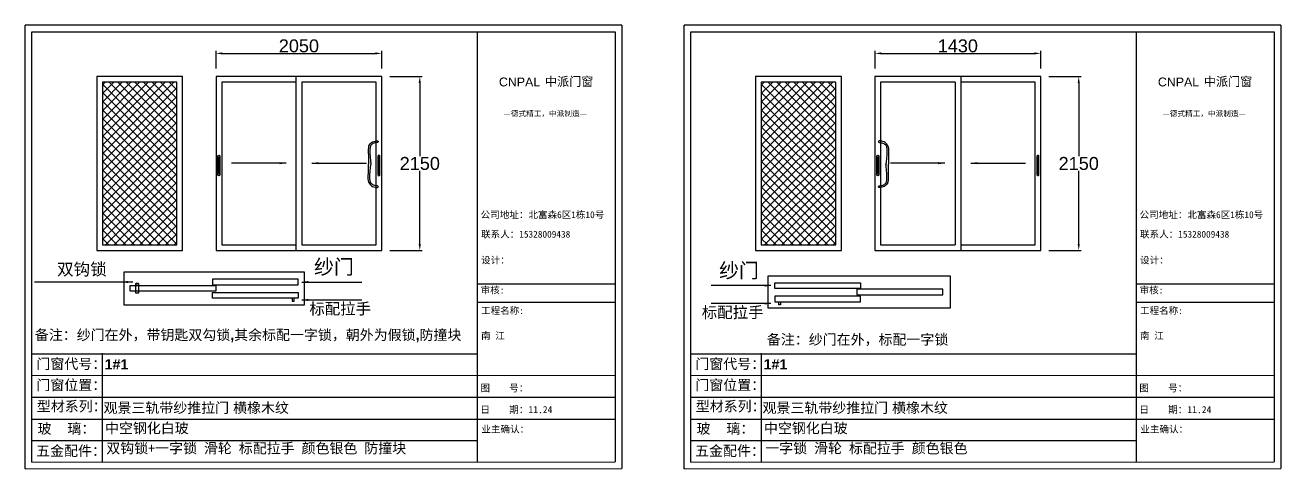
# Model space of a CAD drawing. Header units: inches. Extents: x -138455 to 599497, y -747149 to 13167.
# Drawn here: x 247748 to 263277, y -522642 to -517154 of the extents above; entities that cross this region are included whole.
import ezdxf

# ---------------------------------------------------------------- set-up
doc = ezdxf.new("R2010")
doc.units = ezdxf.units.IN
doc.header["$MEASUREMENT"] = 0
doc.header["$PDMODE"] = 35
doc.header["$PDSIZE"] = -3
doc.layers.add('0 @ 1', color=7, linetype='Continuous')
doc.styles.add('Annotative', font='arialbd.ttf')
doc.styles.add('MtXpl_', font='')
doc.styles.get("Standard").update_dxf_attribs({"font": 'arial.ttf'})
doc.styles.get('MtXpl_').set_extended_font_data('SimSun')
doc.dimstyles.get("Standard").update_dxf_attribs({"dimtxt": 80, "dimasz": 70, "dimexe": 40, "dimexo": 80, "dimgap": 0, "dimtad": 1, "dimtih": 1, "dimtoh": 1, "dimdec": 0, "dimzin": 0, "dimdsep": 46, "dimtxsty": 'Standard', "dimcen": 0.09, "dimadec": 0, "dimazin": 0, "dimtfac": 1, "dimtdec": 0, "dimtofl": 0, "dimtmove": 0, "dimatfit": 3, "dimfxl": 0, "dimtolj": 1, "dimtzin": 0, "dimarcsym": 0})

# ---------------------------------------------------------------- blocks, each defined once
blk = doc.blocks.new('*D2331')
at = {"color": 0, "lineweight": -2, "transparency": 16777216}
for p, q in [((250109, -517691), (250109, -517474)), ((250189, -517504), (252079, -517504)), ((252159, -517691), (252159, -517474))]:
    blk.add_line(p, q, dxfattribs=at)
at = {"color": 0, "transparency": 16777216}
for points in [[(250189, -517491), (250189, -517517), (250109, -517504)], [(252079, -517491), (252079, -517517), (252159, -517504)]]:
    blk.add_solid(points, dxfattribs=at)
at = {"layer": 'Defpoints', "color": 0, "transparency": 16777216}
for p in [(252159, -517504), (250109, -517791), (252159, -517791)]:
    blk.add_point(p, dxfattribs=at)
at = {"color": 0, "transparency": 16777216, "insert": (251134, -517412), "char_height": 160, "attachment_point": 5}
blk.add_mtext('\\A1;2050', dxfattribs=at)
blk = doc.blocks.new('*D2332')
at = {"color": 0, "lineweight": -2, "transparency": 16777216}
for p, q in [((252259, -517791), (252659, -517791)), ((252629, -517871), (252629, -518774)), ((252629, -519861), (252629, -518958)), ((252259, -519941), (252659, -519941))]:
    blk.add_line(p, q, dxfattribs=at)
at = {"color": 0, "transparency": 16777216}
for points in [[(252615, -517871), (252642, -517871), (252629, -517791)], [(252615, -519861), (252642, -519861), (252629, -519941)]]:
    blk.add_solid(points, dxfattribs=at)
at = {"layer": 'Defpoints', "color": 0, "transparency": 16777216}
for p in [(252159, -517791), (252159, -519941), (252629, -519941)]:
    blk.add_point(p, dxfattribs=at)
at = {"color": 0, "transparency": 16777216, "insert": (252629, -518866), "char_height": 160, "attachment_point": 5}
blk.add_mtext('\\A1;2150', dxfattribs=at)
blk = doc.blocks.new('123hhh')
for centre, radius, start, end in [((280706.3, -83231.5), 10, 16.4502, 30.1514), ((280724, -83285), 15, 176.7622, 183.2378), ((280706.3, -83338.5), 10, 329.8486, 343.5498)]:
    blk.add_arc(centre, radius, start, end)
for points, knots in [([(280691.5, -83211), (280688.9, -83210.6), (280685.3, -83210.1), (280685, -83215), (280689.9, -83216.5), (280695.6, -83216.9), (280703.8, -83219.4), (280710.5, -83226.2), (280712.5, -83239.1), (280711.7, -83253.6), (280710.7, -83267.6), (280709.5, -83277.4), (280709.2, -83282.1), (280709.1, -83284.2)], [0, 0, 0, 0, 6.082763, 8.582763, 11.318747, 19.461781, 26.725965, 36.438119, 46.233865, 64.642794, 80.276332, 88.205882, 94.390611, 94.390611, 94.390611, 94.390611]), ([(280714.9, -83226.5), (280712.4, -83222.1), (280706.8, -83213.8), (280697, -83212), (280691.5, -83211)], [0.93741, 0.93741, 0.93741, 0.93741, 13.606526, 29.417915, 29.417915, 29.417915, 29.417915]), ([(280715.8, -83228.7), (280716.2, -83230), (280717.4, -83234.2), (280716.8, -83248.6), (280716.7, -83266), (280716.7, -83280.5), (280716.7, -83285)], [1.197256, 1.197256, 1.197256, 1.197256, 5.358743, 14.155697, 44.084834, 57.684594, 57.684594, 57.684594, 57.684594]), ([(280691.5, -83359), (280688.9, -83359.4), (280685.3, -83359.9), (280685, -83355), (280689.9, -83353.5), (280695.6, -83353.1), (280703.8, -83350.6), (280710.5, -83343.8), (280712.5, -83330.9), (280711.7, -83316.4), (280710.7, -83302.4), (280709.5, -83292.6), (280709.2, -83287.9), (280709.1, -83285.8)], [0, 0, 0, 0, 6.082763, 8.582763, 11.318747, 19.461781, 26.725965, 36.438119, 46.233865, 64.642794, 80.276332, 88.205882, 94.390611, 94.390611, 94.390611, 94.390611]), ([(280715.8, -83341.3), (280716.2, -83340), (280717.4, -83335.8), (280716.8, -83321.4), (280716.7, -83304), (280716.7, -83289.5), (280716.7, -83285)], [1.197256, 1.197256, 1.197256, 1.197256, 5.358743, 14.155697, 44.084834, 57.684594, 57.684594, 57.684594, 57.684594]), ([(280714.9, -83343.5), (280712.4, -83347.9), (280706.8, -83356.2), (280697, -83358), (280691.5, -83359)], [0.93741, 0.93741, 0.93741, 0.93741, 13.606526, 29.417915, 29.417915, 29.417915, 29.417915])]:
    blk.add_open_spline(points, degree=3, knots=knots)
blk = doc.blocks.new('*D2333')
at = {"color": 0, "lineweight": -2, "transparency": 16777216}
for p, q in [((258258, -517691), (258258, -517474)), ((258338, -517504), (260228, -517504)), ((260308, -517691), (260308, -517474))]:
    blk.add_line(p, q, dxfattribs=at)
at = {"color": 0, "transparency": 16777216}
for points in [[(258338, -517491), (258338, -517517), (258258, -517504)], [(260228, -517491), (260228, -517517), (260308, -517504)]]:
    blk.add_solid(points, dxfattribs=at)
at = {"layer": 'Defpoints', "color": 0, "transparency": 16777216}
for p in [(260308, -517504), (258258, -517791), (260308, -517791)]:
    blk.add_point(p, dxfattribs=at)
at = {"color": 0, "transparency": 16777216, "insert": (259282, -517412), "char_height": 160, "attachment_point": 5}
blk.add_mtext('\\A1;1430', dxfattribs=at)
blk = doc.blocks.new('*D2334')
at = {"color": 0, "lineweight": -2, "transparency": 16777216}
for p, q in [((260408, -517791), (260807, -517791)), ((260777, -517871), (260777, -518774)), ((260777, -519861), (260777, -518958)), ((260408, -519941), (260807, -519941))]:
    blk.add_line(p, q, dxfattribs=at)
at = {"color": 0, "transparency": 16777216}
for points in [[(260764, -517871), (260790, -517871), (260777, -517791)], [(260764, -519861), (260790, -519861), (260777, -519941)]]:
    blk.add_solid(points, dxfattribs=at)
at = {"layer": 'Defpoints', "color": 0, "transparency": 16777216}
for p in [(260308, -517791), (260308, -519941), (260777, -519941)]:
    blk.add_point(p, dxfattribs=at)
at = {"color": 0, "transparency": 16777216, "insert": (260777, -518866), "char_height": 160, "attachment_point": 5}
blk.add_mtext('\\A1;2150', dxfattribs=at)

msp = doc.modelspace()

# ---------------------------------------------------------------- hatches: boundary and pattern name
h = msp.add_hatch()
h.set_pattern_fill('ANSI37', color=256, scale=600)
h.set_pattern_definition([(45, (-3197, 137), (-53.033009, 53.033009), []), (135, (-3197, 137), (-53.033009, -53.033009), [])])
h.paths.add_polyline_path([(248703.5, -519871), (249623.5, -519871), (249623.5, -517861), (248703.5, -517861)])
h = msp.add_hatch()
h.set_pattern_fill('ANSI37', color=256, scale=600)
h.set_pattern_definition([(45, (4951.5, 137), (-53.033009, 53.033009), []), (135, (4951.5, 137), (-53.033009, -53.033009), [])])
h.paths.add_polyline_path([(256852, -519871), (257772, -519871), (257772, -517861), (256852, -517861)])

# ---------------------------------------------------------------- linework, layer by layer
for p, q in [((255128.3, -517154.4), (247748.4, -517154.4)), ((247748.4, -522641.9), (247748.4, -517154.4)), ((247832.7, -517238.5), (255044.3, -517238.5)), ((247832.7, -522557.5), (247832.7, -517238.5)), ((253338.1, -517238.5), (253338.1, -522553.1)), ((255044.3, -517238.5), (255044.3, -522552.8)), ((255128.3, -517154.4), (255128.3, -522637.1)), ((263276.8, -517154.4), (255896.9, -517154.4)), ((255896.9, -522641.9), (255896.9, -517154.4)), ((255981.2, -517238.5), (263192.8, -517238.5)), ((255981.2, -522557.5), (255981.2, -517238.5)), ((261486.6, -517238.5), (261486.6, -522553.1)), ((263192.8, -517238.5), (263192.8, -522552.8)), ((263276.8, -517154.4), (263276.8, -522637.1)), ((248633.5, -517791), (248633.5, -519941)), ((248703.5, -517861), (248703.5, -519871)), ((251099, -519941), (251099, -517791)), ((251169, -517861), (251169, -519871)), ((256782, -517791), (256782, -519941)), ((256852, -517861), (256852, -519871)), ((259247.5, -517861), (259247.5, -519871)), ((259317.5, -517791), (259317.5, -519941)), ((253338.1, -520352.9), (255044.3, -520352.9)), ((261486.6, -520352.9), (263192.8, -520352.9)), ((253338.1, -520578.8), (255044.3, -520578.8)), ((261486.6, -520578.8), (263192.8, -520578.8)), ((247831.9, -521217.2), (253338.1, -521217.2)), ((248701, -521210.6), (248701.4, -522551.5)), ((255980.4, -521217.2), (261486.6, -521217.2)), ((256849.5, -521210.6), (256849.9, -522551.5)), ((247832.1, -521486.4), (255044.3, -521484.6)), ((255980.6, -521486.4), (263192.8, -521484.6)), ((247832.2, -521755.7), (255044.3, -521753.8)), ((255980.7, -521755.7), (263192.8, -521753.8)), ((247832.4, -522025.1), (255044.3, -522025.1)), ((255980.9, -522025.1), (263192.8, -522025.1)), ((247832.6, -522292.4), (253338.1, -522290)), ((255981.1, -522292.4), (261486.6, -522290)), ((247748.4, -522641.9), (255128.3, -522637.1)), ((247832.7, -522557.5), (255044.3, -522552.8)), ((255896.9, -522641.9), (263276.8, -522637.1)), ((255981.2, -522557.5), (263192.8, -522552.8))]:
    msp.add_line(p, q)
for points in [[(248633.5, -519941), (249693.5, -519941), (249693.5, -517791), (248633.5, -517791)], [(248703.5, -519871), (249623.5, -519871), (249623.5, -517861), (248703.5, -517861)], [(251099, -517861), (250179, -517861), (250179, -519871), (251099, -519871)], [(251169, -519871), (252089, -519871), (252089, -517861), (251169, -517861)], [(256782, -519941), (257842, -519941), (257842, -517791), (256782, -517791)], [(256852, -519871), (257772, -519871), (257772, -517861), (256852, -517861)], [(259247.5, -517861), (258327.5, -517861), (258327.5, -519871), (259247.5, -519871)], [(259317.5, -519871), (260237.5, -519871), (260237.5, -517861), (259317.5, -517861)]]:
    msp.add_lwpolyline(points)
for points in [[(250109, -519941), (252159, -519941), (252159, -517791), (250109, -517791)], [(258257.5, -519941), (260307.5, -519941), (260307.5, -517791), (258257.5, -517791)], [(251205, -520208.5), (248970, -520208.5), (248970, -520612), (251205, -520612)], [(249151.5, -520348.2), (249116.5, -520348.2), (249116.5, -520373.8), (249151.5, -520373.8)], [(249151.5, -520469.2), (249116.5, -520469.2), (249116.5, -520348.2), (249151.5, -520348.2)], [(251124.5, -520296.5), (250064.5, -520296.5), (250064.5, -520366.5), (251124.5, -520366.5)], [(256937.5, -520253), (259187.5, -520253), (259187.5, -520656.5), (256937.5, -520656.5)], [(257018, -520341), (258078, -520341), (258078, -520411), (257018, -520411)], [(250107.5, -520443.8), (249047.5, -520443.8), (249047.5, -520373.8), (250107.5, -520373.8)], [(251123.5, -520532), (250063.5, -520532), (250063.5, -520462), (251123.5, -520462)], [(257019, -520576.5), (258079, -520576.5), (258079, -520506.5), (257019, -520506.5)], [(258035, -520488.2), (259095, -520488.2), (259095, -520418.2), (258035, -520418.2)], [(251074, -520532), (251052.5, -520532), (251052.5, -520569.5), (251074, -520569.5)], [(257068.5, -520576.5), (257090, -520576.5), (257090, -520614), (257068.5, -520614)]]:
    msp.add_lwpolyline(points, close=True)
at = {"color": 0}
for points in [[(250144, -519016.5), (250144, -519016.5, -0.4142136), (250131.8, -519004.3), (250131.8, -518776.3, -0.4142136), (250144, -518764.1), (250144, -518764.1, -0.4142136), (250156.2, -518776.3), (250156.2, -519004.3, -0.4142136)], [(250144, -518992), (250144, -518992, -0.4142136), (250137.9, -518985.9), (250137.9, -518794.7, -0.4142136), (250144, -518788.6), (250144, -518788.6, -0.4142136), (250150.1, -518794.7), (250150.1, -518985.9, -0.4142136)], [(252124, -519016.5), (252124, -519016.5, 0.4142136), (252136.2, -519004.3), (252136.2, -518776.3, 0.4142136), (252124, -518764.1), (252124, -518764.1, 0.4142136), (252111.8, -518776.3), (252111.8, -519004.3, 0.4142136)], [(252124, -518992), (252124, -518992, 0.4142136), (252130.1, -518985.9), (252130.1, -518794.7, 0.4142136), (252124, -518788.6), (252124, -518788.6, 0.4142136), (252117.9, -518794.7), (252117.9, -518985.9, 0.4142136)], [(258292.5, -519016.5), (258292.5, -519016.5, -0.4142136), (258280.3, -519004.3), (258280.3, -518776.3, -0.4142136), (258292.5, -518764.1), (258292.5, -518764.1, -0.4142136), (258304.7, -518776.3), (258304.7, -519004.3, -0.4142136)], [(258292.5, -518992), (258292.5, -518992, -0.4142136), (258286.4, -518985.9), (258286.4, -518794.7, -0.4142136), (258292.5, -518788.6), (258292.5, -518788.6, -0.4142136), (258298.6, -518794.7), (258298.6, -518985.9, -0.4142136)], [(260272.5, -519016.5), (260272.5, -519016.5, 0.4142136), (260284.7, -519004.3), (260284.7, -518776.3, 0.4142136), (260272.5, -518764.1), (260272.5, -518764.1, 0.4142136), (260260.3, -518776.3), (260260.3, -519004.3, 0.4142136)], [(260272.5, -518992), (260272.5, -518992, 0.4142136), (260278.6, -518985.9), (260278.6, -518794.7, 0.4142136), (260272.5, -518788.6), (260272.5, -518788.6, 0.4142136), (260266.4, -518794.7), (260266.4, -518985.9, 0.4142136)]]:
    msp.add_lwpolyline(points, format="xyb", close=True, dxfattribs=at)

# ---------------------------------------------------------------- block references
at = {"yscale": 3.890170594257371, "zscale": 3.890170594257371}
for p, xscale in [((1344029.1, -194881.3), -3.890170594257371), ((-833612.6, -194881.3), 3.890170594257371)]:
    msp.add_blockref('123hhh', p, dxfattribs=dict(at, xscale=xscale))

# ---------------------------------------------------------------- texts
for p in [(253607.4, -517912.3), (261755.9, -517912.3)]:
    msp.add_text('CNPAL', height=109.63).set_placement(p)
at = {"style": 'MtXpl_'}
for s, height, p in [('中派门窗', 109.63, (254176.6, -517907.8)), ('中派门窗', 109.63, (262325.1, -517907.8)), ('—德式精工，中派制造—', 67.466, (253664.7, -518281.8)), ('—德式精工，中派制造—', 67.466, (261813.2, -518281.8)), ('公司地址：北富森6区1栋10号', 84.333, (253382, -519541.3)), ('公司地址：北富森6区1栋10号', 84.333, (261530.5, -519541.3)), ('联系人：15328009438', 84.333, (253386.6, -519782.4)), ('联系人：15328009438', 84.333, (261535.1, -519782.4)), ('设计：', 84.33, (253386.7, -520102.5)), ('设计：', 84.33, (261535.2, -520102.5)), ('审核:', 84.33, (253381.4, -520473.6)), ('审核:', 84.33, (261529.9, -520473.6)), ('工程名称:', 84.33, (253386.4, -520726.9)), ('工程名称:', 84.33, (261534.9, -520726.9)), ('南 江', 84.33, (253386.4, -521037.1)), ('南 江', 84.33, (261534.9, -521037.1)), ('图    号：', 87.15, (253378, -521685.8)), ('图    号：', 87.15, (261526.5, -521685.8)), ('日    期：11.24', 87.145, (253378.3, -521952.7)), ('日    期：11.24', 87.145, (261526.8, -521952.7)), ('业主确认：', 84.33, (253390, -522193.1)), ('业主确认：', 84.33, (261538.5, -522193.1))]:
    msp.add_text(s, height=height, dxfattribs=at).set_placement(p)
at = {"layer": '0 @ 1', "style": 'Annotative'}
for s, height, p in [('备注：纱门在外，带钥匙双勾锁,其余标配一字锁，朝外为假锁,防撞块', 126.499, (247868.8, -521048.1)), ('备注：纱门在外，标配一字锁', 126.499, (256920.9, -521105.5)), ('门窗代号：', 126.5, (247888, -521406.7)), ('1#1', 126.5, (248731, -521412.7)), ('门窗代号：', 126.5, (256036.5, -521406.7)), ('1#1', 126.5, (256879.5, -521412.7)), ('门窗位置：', 126.5, (247888, -521667.3)), ('门窗位置：', 126.5, (256036.5, -521667.3)), ('型材系列：', 126.5, (247893.4, -521930.6)), ('观景三轨带纱推拉门 横橡木纹', 126.499, (248718, -521949.6)), ('型材系列：', 126.5, (256041.9, -521930.6)), ('观景三轨带纱推拉门 横橡木纹', 126.499, (256866.5, -521949.6)), ('玻    璃：', 126.5, (247902.2, -522206.6)), ('中空钢化白玻', 126.5, (248736.3, -522201.1)), ('玻    璃：', 126.5, (256050.7, -522206.6)), ('中空钢化白玻', 126.5, (256884.8, -522201.1)), ('五金配件：', 126.5, (247884.9, -522481.6)), ('五金配件：', 126.5, (256033.4, -522481.6))]:
    msp.add_text(s, height=height, dxfattribs=at).set_placement(p)
for s, width, insert, char_height, attachment_point in [('{\\fSimSun|b1|i0|c134|p2;纱门}', 646.5, (251320.3, -520053.2), 180.693, 1), ('{\\fSimSun|b1|i0|c134|p2;双钩锁}', 1236.5, (248143.7, -520098.2), 150, 1), ('{\\fSimSun|b1|i0|c134|p2;纱门}', 646.5, (256822.2, -520097.7), 180.693, 3), ('{\\fSimSun|b1|i0|c134|p2;标配拉手}', 1662.989, (251263, -520591.5), 140, 1), ('{\\fSimSun|b1|i0|c134|p2;标配拉手}', 1662.989, (256879.5, -520636), 140, 3), ('{\\fSimSun|b1|i0|c134|p2;双钩锁+一字锁 滑轮 标配拉手 颜色银色 防撞块}', 7563.173, (248752.1, -522323.3), 126.499, 1), ('{\\fSimSun|b1|i0|c134|p2;一字锁 滑轮 标配拉手 颜色银色}', 7563.173, (256900.6, -522323.3), 126.499, 1)]:
    msp.add_mtext_dynamic_manual_height_columns(s, width=width, gutter_width=903.5, heights=[0], dxfattribs=dict(at, insert=insert, char_height=char_height, attachment_point=attachment_point))

# ---------------------------------------------------------------- dimensions: what is measured, and where the dimension line sits
dim = msp.add_linear_dim(base=(252159, -517504), p1=(250109, -517791), p2=(252159, -517791), dimstyle='Standard', override={"dimtxt": 160, "dimasz": 80, "dimexe": 30, "dimexo": 100, "dimgap": 10, "dimfxl": 100})
dim.commit()
dim.dimension.update_dxf_attribs({"geometry": '*D2331', "text_midpoint": (251134, -517412.3)})
dim = msp.add_linear_dim(base=(260307.5, -517504), p1=(258257.5, -517791), p2=(260307.5, -517791), text='1430', dimstyle='Standard', override={"dimtxt": 160, "dimasz": 80, "dimexe": 30, "dimexo": 100, "dimgap": 10, "dimfxl": 100})
dim.commit()
dim.dimension.update_dxf_attribs({"geometry": '*D2333', "text_midpoint": (259282.5, -517412.3)})
for base, p1, p2, picture, middle in [((252628.5, -519941), (252159, -517791), (252159, -519941), '*D2332', (252628.5, -518866)), ((260777, -519941), (260307.5, -517791), (260307.5, -519941), '*D2334', (260777, -518866))]:
    dim = msp.add_linear_dim(base=base, p1=p1, p2=p2, angle=90, dimstyle='Standard', override={"dimtxt": 160, "dimasz": 80, "dimexe": 30, "dimexo": 100, "dimgap": 10, "dimfxl": 100})
    dim.commit()
    dim.dimension.update_dxf_attribs({"geometry": picture, "text_midpoint": middle})

# ---------------------------------------------------------------- leaders
for points in [[(250974.5, -518861.5), (250299, -518861.5)], [(251293.5, -518861.5), (251969, -518861.5)], [(259123, -518861.5), (258447.5, -518861.5)], [(259442, -518861.5), (260117.5, -518861.5)], [(249081.5, -520331), (247866.5, -520331)], [(249081.5, -520331), (247866.5, -520331)], [(251171, -520331), (251912.5, -520331)], [(256971.5, -520375.5), (256230, -520375.5)], [(251171, -520552.5), (251912.5, -520552.5)], [(256971.5, -520597), (256230, -520597)]]:
    msp.add_leader(points, dimstyle='Standard', override={"dimtxt": 160, "dimasz": 80, "dimexe": 30, "dimexo": 100, "dimgap": 10, "dimtad": 0, "dimfxl": 100})

doc.saveas('drawing.dxf')
